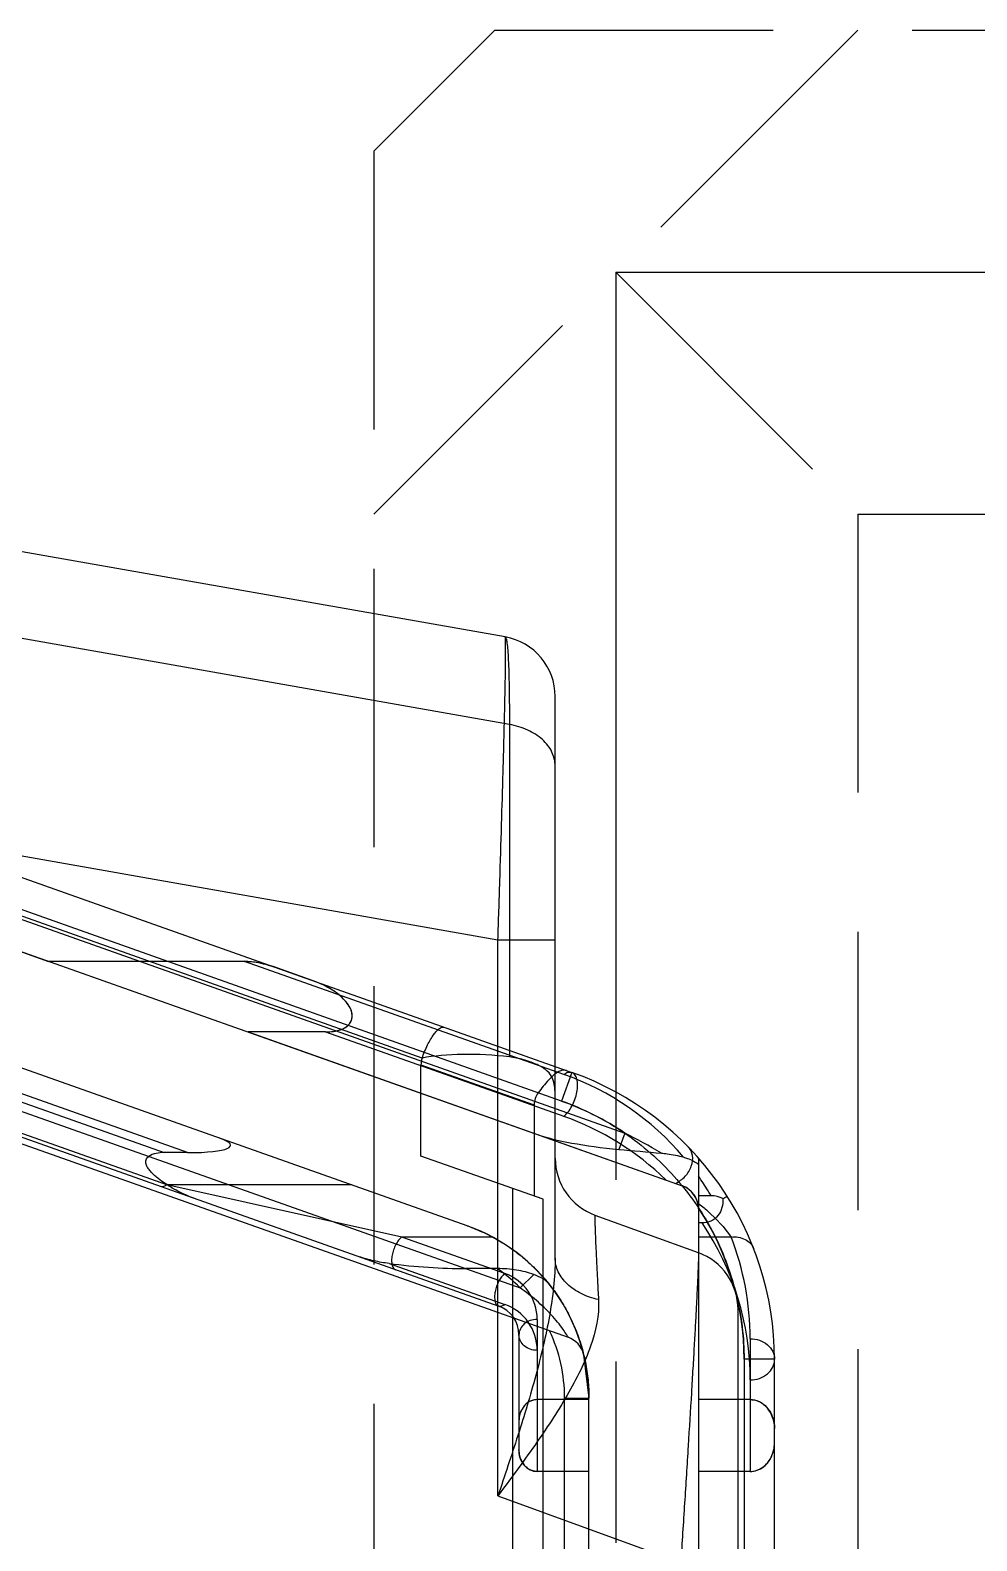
# Model space of a CAD drawing. Header units: millimetres. Extents: x 27275 to 28529, y -21406 to -20519.
# Drawn here: x 27548.67 to 27564.32, y -20842.25 to -20817.29 of the extents above; entities that cross this region are included whole.
import ezdxf

# ---------------------------------------------------------------- set-up
doc = ezdxf.new("R2010")
doc.units = ezdxf.units.MM
doc.header["$LTSCALE"] = 8
doc.linetypes.add('CENTER', pattern=[2, 1.25, -0.25, 0.25, -0.25])
doc.linetypes.add('HIDDEN', pattern=[0.375, 0.25, -0.125])
doc.layers.add('Cav-cor', color=30, linetype='Continuous')
doc.layers.add('WT', color=4, linetype='Continuous')

# ---------------------------------------------------------------- blocks, each defined once
blk = doc.blocks.new('20160902.184432')
at = {"layer": 'Cav-cor', "color": 241}
for p, q in [((18.837, 36.374), (2.077, 39.329)), ((18.906, 34.928), (2.042, 37.902)), ((2.263, 35.437), (19.938, 29.178)), ((19.663, 26.109), (19.663, 35.389)), ((17.463, 29.414), (1.76, 34.974)), ((18.906, 34.928), (18.906, 29.434)), ((19.77, 28.704), (3.252, 34.553)), ((18.716, 31.364), (2.137, 34.287)), ((3.1, 34.447), (20.812, 28.174)), ((2.397, 34.162), (21.763, 27.304)), ((18.21, 26.641), (0.787, 32.811)), ((-0.922, 32.699), (19.082, 25.615)), ((6.809, 32.6), (11.288, 31.013)), ((-1.09, 32.225), (19.877, 24.8)), ((13.586, 27.852), (0.653, 32.432)), ((18.716, 22.179), (18.716, 31.364)), ((19.663, 31.364), (18.716, 31.364)), ((4.272, 31.013), (13.199, 27.852)), ((14.528, 31.013), (11.288, 31.013)), ((14.528, 31.013), (11.288, 31.013)), ((19.804, 29.145), (14.528, 31.013)), ((15.662, 30.692), (15.002, 30.926)), ((4.426, 30.379), (18.729, 25.314)), ((13.241, 27.317), (6.101, 29.846)), ((18.21, 26.641), (9.162, 29.846)), ((14.586, 29.846), (21.763, 27.304)), ((15.868, 29.846), (14.586, 29.846)), ((15.868, 29.846), (14.586, 29.846)), ((15.868, 29.846), (19.804, 28.452)), ((17.444, 27.796), (17.444, 29.303)), ((17.444, 29.303), (19.315, 28.64)), ((19.938, 29.178), (19.77, 28.704)), ((19.315, 28.64), (19.315, 27.134)), ((20.812, 28.174), (20.717, 27.905)), ((13.586, 27.852), (13.199, 27.852)), ((19.466, 27.08), (17.444, 27.796)), ((22.031, 27.763), (22.031, -0.01)), ((16.301, 27.317), (13.241, 27.317)), ((17.126, 26.457), (13.241, 27.317)), ((18.963, 2.493), (18.963, 27.258)), ((19.466, 2.243), (19.466, 27.08)), ((22.24, 27.14), (22.031, 27.14)), ((20.321, 26.82), (22.028, 26.199)), ((22.031, 26.925), (22.031, 23.77)), ((22.092, 26.69), (22.031, 26.69)), ((18.627, 26.457), (17.126, 26.457)), ((18.829, 25.854), (17.126, 26.457)), ((22.571, 26.457), (22.031, 26.457)), ((16.918, 26.019), (18.829, 25.342)), ((18.708, 25.935), (18.179, 25.935)), ((19.082, 25.615), (19.311, 25.837)), ((22.686, 1.745), (22.686, 25.259)), ((19.365, 25.095), (19.365, 22.583)), ((19.064, 24.84), (19.064, 22.939)), ((22.886, 24.777), (22.886, 22.583)), ((20.133, 24.517), (20.221, 23.796)), ((22.786, 24.436), (22.786, 1.497)), ((23.289, 24.436), (22.786, 24.436)), ((23.289, 1.497), (23.289, 24.436)), ((20.221, 23.77), (19.365, 23.77)), ((20.221, 23.77), (19.365, 23.77)), ((19.818, 17.135), (19.818, 23.796)), ((19.818, 23.796), (20.221, 23.796)), ((20.221, 23.77), (20.221, 23.796)), ((20.221, 0.146), (20.221, 23.796)), ((22.886, 23.77), (22.031, 23.77)), ((22.886, 23.77), (22.031, 23.77)), ((19.064, 23.414), (19.064, 22.939)), ((23.289, 23.058), (23.289, 23.295)), ((20.221, 22.583), (19.365, 22.583)), ((20.221, 22.583), (19.365, 22.583)), ((20.221, 21.028), (20.221, 22.583)), ((22.031, 22.583), (22.031, 21.028)), ((22.886, 22.583), (22.031, 22.583)), ((22.886, 22.583), (22.031, 22.583)), ((18.716, 22.179), (21.738, 21.078))]:
    blk.add_line(p, q, dxfattribs=at)
for centre, radius, start, end in [((18.663, 35.389), 1, 0, 80), ((18.259, 24.782), 4.628, 40.3359, 70.4987), ((18.259, 24.436), 5.03, 0, 70.5), ((18.259, 24.436), 4.527, 55.6649, 70.5), ((18.259, 24.089), 4.628, 45.6731, 70.4988), ((15.804, 18.286), 11.085, 59.5692, 63.139), ((20.663, 27.759), 1, 179.9999, 250), ((21.629, 26.925), 0.402, 0, 70.5), ((18.259, 24.436), 4.527, 0, 33.5511), ((17.203, 23.796), 3.018, 0, 70.5), ((18.248, 24.093), 4.639, 0.0234, 34.0415), ((18.259, 24.778), 4.627, 359.9987, 21.2873), ((21.686, 25.259), 1, 0, 70), ((17.203, 23.796), 2.616, 44.0629, 54.8581), ((18.561, 25.095), 0.805, 359.9997, 70.5007), ((18.561, 24.84), 0.503, 0, 70.5), ((18.561, 24.584), 0.805, 359.9978, 70.5022), ((17.203, 23.796), 2.616, 0, 25.1792), ((19.743, 24.421), 0.402, 13.8097, 70.4984)]:
    blk.add_arc(centre, radius, start, end, dxfattribs=at)
for centre, major_axis, ratio, start_param, end_param in [((14.868, 30.546), (-0.77, 0.273), 0.492669, 4.712389, 5.335606), ((15.527, 30.313), (-0.77, 0.273), 0.492669, 2.194013, 4.712389), ((18.538, 29.033), (-1.588, 0.098), 0.271878, 4.495163, 5.472733), ((18.538, 29.033), (-1.075, 0.381), 0.529185, 0, 0.185246), ((20.409, 28.371), (1.075, -0.381), 0.529185, 2.974145, 3.326838), ((12.916, 28.089), (-1.379, 0.118), 0.149301, 2.090841, 3.661637), ((20.886, 28.148), (-1.724, 0.147), 0.149301, 0.520045, 1.485458), ((17.291, 26.25), (-1.749, 0.164), 0.153576, 1.370431, 2.117636), ((19.365, 23.414), (0, -0.356), 0.847956, 3.141593, 4.712389), ((22.886, 23.295), (0, -0.475), 0.847956, 1.570796, 3.141593), ((22.886, 23.058), (0, -0.475), 0.847956, 0, 1.570796), ((19.365, 22.939), (0, -0.356), 0.847956, 4.712389, 6.283185)]:
    blk.add_ellipse(centre, major_axis=major_axis, ratio=ratio, start_param=start_param, end_param=end_param, dxfattribs=at)
for points, knots in [([(18.716, 31.364), (18.727, 31.688), (18.748, 32.325), (18.777, 33.249), (18.798, 33.981), (18.813, 34.523), (18.822, 34.886), (18.83, 35.216), (18.836, 35.509), (18.841, 35.762), (18.843, 35.947), (18.844, 36.073), (18.844, 36.151), (18.844, 36.217), (18.844, 36.271), (18.843, 36.314), (18.842, 36.342), (18.841, 36.358), (18.84, 36.366), (18.839, 36.371), (18.838, 36.373), (18.837, 36.374)], [0, 0, 0, 0, 0.194191, 0.381091, 0.553679, 0.632503, 0.705304, 0.771369, 0.830036, 0.880725, 0.922925, 0.94071, 0.95622, 0.969421, 0.980283, 0.988777, 0.994884, 0.997043, 0.998606, 0.99958, 1, 1, 1, 1]), ([(18.837, 36.374), (18.841, 36.373), (18.848, 36.363), (18.854, 36.344), (18.861, 36.314), (18.87, 36.25), (18.88, 36.143), (18.889, 35.98), (18.897, 35.774), (18.902, 35.527), (18.906, 35.24), (18.906, 35.036), (18.906, 34.928)], [0, 0, 0, 0, 0.00738, 0.021305, 0.042746, 0.071919, 0.153531, 0.26585, 0.408011, 0.578832, 0.776845, 1, 1, 1, 1]), ([(19.663, 34.242), (19.663, 34.321), (19.622, 34.488), (19.454, 34.696), (19.206, 34.851), (19.01, 34.91), (18.906, 34.928)], [0, 0, 0, 0, 0.21474, 0.449438, 0.712567, 1, 1, 1, 1]), ([(17.463, 29.414), (17.489, 29.488), (17.533, 29.593), (17.601, 29.721), (17.651, 29.8), (17.701, 29.861), (17.751, 29.91), (17.802, 29.934), (17.827, 29.925)], [0, 0, 0, 0, 0.359917, 0.522422, 0.665449, 0.785148, 0.879777, 1, 1, 1, 1]), ([(19.609, 29.107), (19.582, 29.153), (19.5, 29.237), (19.335, 29.324), (19.134, 29.393), (18.986, 29.424), (18.906, 29.434)], [0, 0, 0, 0, 0.20094, 0.429777, 0.699344, 1, 1, 1, 1]), ([(19.85, 29.209), (19.834, 29.215), (19.795, 29.218), (19.736, 29.2), (19.672, 29.161), (19.631, 29.127), (19.609, 29.107)], [0, 0, 0, 0, 0.18869, 0.408784, 0.677887, 1, 1, 1, 1]), ([(19.609, 29.107), (19.59, 29.089), (19.508, 29.006), (19.437, 28.913), (19.382, 28.841)], [0, 0, 0, 0, 0.225754, 1, 1, 1, 1]), ([(19.663, 28.768), (19.663, 28.798), (19.661, 28.913), (19.641, 29.029), (19.609, 29.107)], [0, 0, 0, 0, 0.266065, 1, 1, 1, 1]), ([(19.804, 29.145), (19.825, 29.16), (19.867, 29.184), (19.918, 29.185), (19.938, 29.178)], [0, 0, 0, 0, 0.552094, 1, 1, 1, 1]), ([(19.804, 28.452), (19.83, 28.471), (19.881, 28.523), (19.943, 28.618), (19.993, 28.73), (20.025, 28.848), (20.037, 28.962), (20.028, 29.06), (19.998, 29.138), (19.958, 29.171), (19.938, 29.178)], [0, 0, 0, 0, 0.120178, 0.260639, 0.412091, 0.563738, 0.704407, 0.825092, 0.921845, 1, 1, 1, 1]), ([(19.77, 28.704), (20.114, 28.582), (20.774, 28.254), (21.477, 27.657), (21.94, 27.09), (22.235, 26.626), (22.469, 26.129), (22.582, 25.781), (22.63, 25.604)], [0, 0, 0, 0, 0.249726, 0.499499, 0.624623, 0.74977, 0.874884, 1, 1, 1, 1]), ([(13.689, 27.098), (13.644, 27.114), (13.555, 27.151), (13.427, 27.214), (13.303, 27.284), (13.184, 27.36), (13.09, 27.43), (13.02, 27.492), (12.971, 27.542), (12.928, 27.598), (12.895, 27.66), (12.89, 27.736), (12.924, 27.775), (12.944, 27.789)], [0, 0, 0, 0, 0.126977, 0.252982, 0.378147, 0.502676, 0.626726, 0.688641, 0.750486, 0.812314, 0.874212, 0.936828, 1, 1, 1, 1]), ([(13.199, 27.852), (13.155, 27.852), (13.066, 27.845), (12.98, 27.814), (12.944, 27.789)], [0, 0, 0, 0, 0.500717, 1, 1, 1, 1]), ([(21.418, 27.843), (21.45, 27.841), (21.574, 27.827), (21.697, 27.803), (21.787, 27.778)], [0, 0, 0, 0, 0.257089, 1, 1, 1, 1]), ([(21.651, 27.344), (21.711, 27.371), (21.82, 27.452), (21.923, 27.616), (21.95, 27.798), (21.9, 27.907), (21.864, 27.944)], [0, 0, 0, 0, 0.272403, 0.541049, 0.783869, 1, 1, 1, 1]), ([(21.787, 27.778), (21.808, 27.772), (21.894, 27.743), (21.975, 27.7), (22.031, 27.663)], [0, 0, 0, 0, 0.251713, 1, 1, 1, 1]), ([(22.24, 27.14), (22.224, 27.167), (22.158, 27.277), (22.087, 27.384), (22.031, 27.463)], [0, 0, 0, 0, 0.246588, 1, 1, 1, 1]), ([(13.241, 27.317), (13.225, 27.306), (13.193, 27.288), (13.155, 27.287), (13.14, 27.293)], [0, 0, 0, 0, 0.552094, 1, 1, 1, 1]), ([(22.019, 27.022), (22.076, 26.979), (22.279, 26.811), (22.461, 26.615), (22.571, 26.457)], [0, 0, 0, 0, 0.270761, 1, 1, 1, 1]), ([(22.436, 27.091), (22.439, 27.041), (22.429, 26.941), (22.362, 26.804), (22.241, 26.71), (22.14, 26.69), (22.09, 26.69)], [0, 0, 0, 0, 0.250095, 0.500165, 0.750121, 1, 1, 1, 1]), ([(22.436, 27.091), (22.447, 27.097), (22.465, 27.106), (22.486, 27.117), (22.497, 27.123), (22.503, 27.125), (22.506, 27.126), (22.509, 27.127), (22.509, 27.127)], [0, 0, 0, 0, 0.445486, 0.754039, 0.860386, 0.936202, 0.982219, 1, 1, 1, 1]), ([(20.321, 26.82), (20.321, 26.82), (20.32, 26.817), (20.319, 26.811), (20.318, 26.794), (20.318, 26.766), (20.319, 26.726), (20.32, 26.674), (20.322, 26.612), (20.325, 26.538), (20.329, 26.418), (20.337, 26.242), (20.349, 26.001), (20.363, 25.724), (20.373, 25.527), (20.379, 25.423)], [0, 0, 0, 0, 0.001037, 0.003946, 0.015943, 0.036258, 0.064868, 0.101701, 0.14665, 0.19958, 0.260323, 0.404453, 0.577212, 0.776552, 1, 1, 1, 1]), ([(17.126, 26.457), (17.107, 26.442), (17.07, 26.402), (17.025, 26.33), (16.989, 26.247), (16.965, 26.159), (16.956, 26.075), (16.962, 26.003), (16.983, 25.946), (17.011, 25.922), (17.025, 25.917)], [0, 0, 0, 0, 0.121403, 0.263504, 0.416264, 0.568619, 0.709426, 0.829436, 0.924544, 1, 1, 1, 1]), ([(22.571, 26.457), (22.649, 26.466), (22.771, 26.448), (22.894, 26.357), (22.933, 26.295), (22.946, 26.262)], [0, 0, 0, 0, 0.522942, 0.766261, 1, 1, 1, 1]), ([(16.918, 26.019), (16.834, 26.03), (16.664, 26.06), (16.498, 26.104), (16.417, 26.132)], [0, 0, 0, 0, 0.497344, 1, 1, 1, 1]), ([(19.663, 26.109), (19.663, 25.788), (19.584, 25.132), (19.349, 24.158), (19.049, 23.17), (18.828, 22.511), (18.716, 22.179)], [0, 0, 0, 0, 0.237178, 0.485444, 0.740909, 1, 1, 1, 1]), ([(20.379, 25.423), (20.28, 25.444), (20.093, 25.507), (19.859, 25.664), (19.702, 25.87), (19.663, 26.032), (19.663, 26.109)], [0, 0, 0, 0, 0.285708, 0.547696, 0.783, 1, 1, 1, 1]), ([(22.028, 26.199), (22.029, 26.198), (22.029, 26.195), (22.03, 26.191), (22.03, 26.182), (22.031, 26.165), (22.031, 26.135), (22.03, 26.09), (22.029, 26.033), (22.026, 25.964), (22.023, 25.882), (22.018, 25.75), (22.008, 25.557), (21.995, 25.294), (21.979, 24.991), (21.96, 24.65), (21.938, 24.277), (21.906, 23.725), (21.86, 22.982), (21.801, 22.047), (21.76, 21.405), (21.738, 21.078)], [0, 0, 0, 0, 0.00044, 0.001461, 0.003088, 0.005327, 0.011641, 0.0204, 0.031579, 0.045143, 0.061056, 0.079274, 0.122386, 0.173978, 0.233446, 0.300125, 0.373281, 0.452149, 0.623821, 0.808614, 1, 1, 1, 1]), ([(18.829, 25.854), (18.81, 25.839), (18.773, 25.799), (18.728, 25.727), (18.692, 25.644), (18.669, 25.556), (18.659, 25.472), (18.665, 25.4), (18.686, 25.343), (18.714, 25.319), (18.729, 25.314)], [0, 0, 0, 0, 0.121404, 0.263504, 0.416262, 0.568615, 0.70942, 0.82943, 0.92454, 1, 1, 1, 1]), ([(19.311, 25.837), (19.219, 25.872), (19.018, 25.919), (18.814, 25.935), (18.708, 25.935)], [0, 0, 0, 0, 0.483749, 1, 1, 1, 1]), ([(19.554, 25.688), (19.526, 25.723), (19.447, 25.78), (19.36, 25.819), (19.311, 25.837)], [0, 0, 0, 0, 0.458764, 1, 1, 1, 1]), ([(19.877, 24.8), (19.869, 24.813), (19.844, 24.858), (19.787, 24.941), (19.702, 25.054), (19.561, 25.217), (19.356, 25.411), (19.176, 25.55), (19.082, 25.615)], [0, 0, 0, 0, 0.038127, 0.13564, 0.264051, 0.405587, 0.700977, 1, 1, 1, 1]), ([(22.659, 25.49), (22.7, 25.318), (22.766, 24.968), (22.786, 24.613), (22.786, 24.436)], [0, 0, 0, 0, 0.500024, 1, 1, 1, 1]), ([(20.379, 25.423), (20.393, 25.163), (20.303, 24.754), (20.081, 24.24), (19.781, 23.686), (19.322, 22.996), (18.922, 22.455), (18.716, 22.179)], [0, 0, 0, 0, 0.210996, 0.3289, 0.45413, 0.720877, 1, 1, 1, 1]), ([(18.829, 25.342), (18.814, 25.33), (18.782, 25.31), (18.744, 25.308), (18.729, 25.314)], [0, 0, 0, 0, 0.559442, 1, 1, 1, 1]), ([(19.365, 25.095), (19.327, 25.095), (19.249, 25.083), (19.149, 25.028), (19.081, 24.943), (19.064, 24.873), (19.064, 24.84)], [0, 0, 0, 0, 0.268379, 0.526828, 0.769484, 1, 1, 1, 1]), ([(19.365, 24.584), (19.327, 24.584), (19.249, 24.596), (19.149, 24.651), (19.081, 24.737), (19.064, 24.806), (19.064, 24.84)], [0, 0, 0, 0, 0.268379, 0.526828, 0.769484, 1, 1, 1, 1]), ([(22.886, 24.777), (22.939, 24.777), (23.041, 24.761), (23.175, 24.687), (23.267, 24.574), (23.289, 24.481), (23.289, 24.436)], [0, 0, 0, 0, 0.268664, 0.526798, 0.76926, 1, 1, 1, 1]), ([(22.886, 24.095), (22.939, 24.095), (23.041, 24.112), (23.175, 24.186), (23.267, 24.299), (23.289, 24.391), (23.289, 24.436)], [0, 0, 0, 0, 0.268664, 0.526798, 0.76926, 1, 1, 1, 1])]:
    blk.add_open_spline(points, degree=3, knots=knots, dxfattribs=at)
for points in [[(14.528, 31.013), (14.577, 31.013), (14.677, 31.007), (14.836, 30.978), (14.946, 30.945), (15.002, 30.926)], [(15.868, 29.846), (15.914, 29.846), (16.002, 29.852), (16.118, 29.879), (16.215, 29.927), (16.281, 29.994), (16.313, 30.076), (16.307, 30.172), (16.264, 30.271), (16.191, 30.367), (16.094, 30.459), (15.975, 30.545), (15.832, 30.624), (15.721, 30.671), (15.662, 30.692)], [(20.717, 27.905), (20.95, 27.882), (21.184, 27.864), (21.418, 27.843)], [(22.436, 27.091), (22.377, 27.121), (22.308, 27.14), (22.241, 27.14)], [(19.365, 23.77), (19.336, 23.77), (19.28, 23.76), (19.197, 23.716), (19.126, 23.641), (19.076, 23.536), (19.064, 23.457), (19.064, 23.414)], [(22.886, 23.77), (22.925, 23.77), (23.001, 23.757), (23.111, 23.698), (23.205, 23.598), (23.272, 23.458), (23.289, 23.352), (23.289, 23.295)], [(22.886, 22.583), (22.925, 22.583), (23.001, 22.596), (23.111, 22.655), (23.205, 22.755), (23.272, 22.895), (23.289, 23.001), (23.289, 23.058)], [(19.365, 22.583), (19.336, 22.583), (19.28, 22.593), (19.197, 22.637), (19.126, 22.712), (19.076, 22.817), (19.064, 22.896), (19.064, 22.939)]]:
    blk.add_open_spline(points, degree=3, dxfattribs=at)
for points in [[(22.031, 26.925), (22.031, 27.101), (21.93, 27.245), (21.763, 27.304)], [(18.21, 26.641), (19.457, 26.2), (20.221, 25.119), (20.221, 23.796)]]:
    blk.add_rational_spline(points, [1, 0.8777610368, 0.8777610368, 1], degree=3, dxfattribs=at)

msp = doc.modelspace()

# ---------------------------------------------------------------- linework, layer by layer
at = {"layer": 'WT', "color": 191, "linetype": 'HIDDEN', "ltscale": 2.3}
for p, q in [((27554.351, -20819.286), (27556.351, -20817.286)), ((27562.351, -20817.286), (27554.351, -20825.286)), ((27554.351, -20819.286), (27554.351, -20913.286)), ((27558.351, -20821.286), (27562.351, -20825.286)), ((27562.351, -20825.286), (27562.351, -20892.286))]:
    msp.add_line(p, q, dxfattribs=at)
at = {"layer": 'WT', "color": 125, "linetype": 'HIDDEN', "ltscale": 2.3}
for p, q in [((27556.351, -20817.286), (27607.351, -20817.286)), ((27562.351, -20825.286), (27601.351, -20825.286))]:
    msp.add_line(p, q, dxfattribs=at)
at = {"layer": 'WT', "color": 191, "linetype": 'CENTER', "ltscale": 1.5}
msp.add_line((27558.351, -20821.286), (27558.351, -20921.286), dxfattribs=at)
at = {"layer": 'WT', "color": 125, "linetype": 'CENTER', "ltscale": 1.5}
msp.add_line((27558.351, -20821.286), (27605.351, -20821.286), dxfattribs=at)

# ---------------------------------------------------------------- block references
at = {"layer": 'Cav-cor'}
msp.add_blockref('20160902.184432', (27537.687, -20863.687), dxfattribs=at)

doc.saveas('drawing.dxf')
